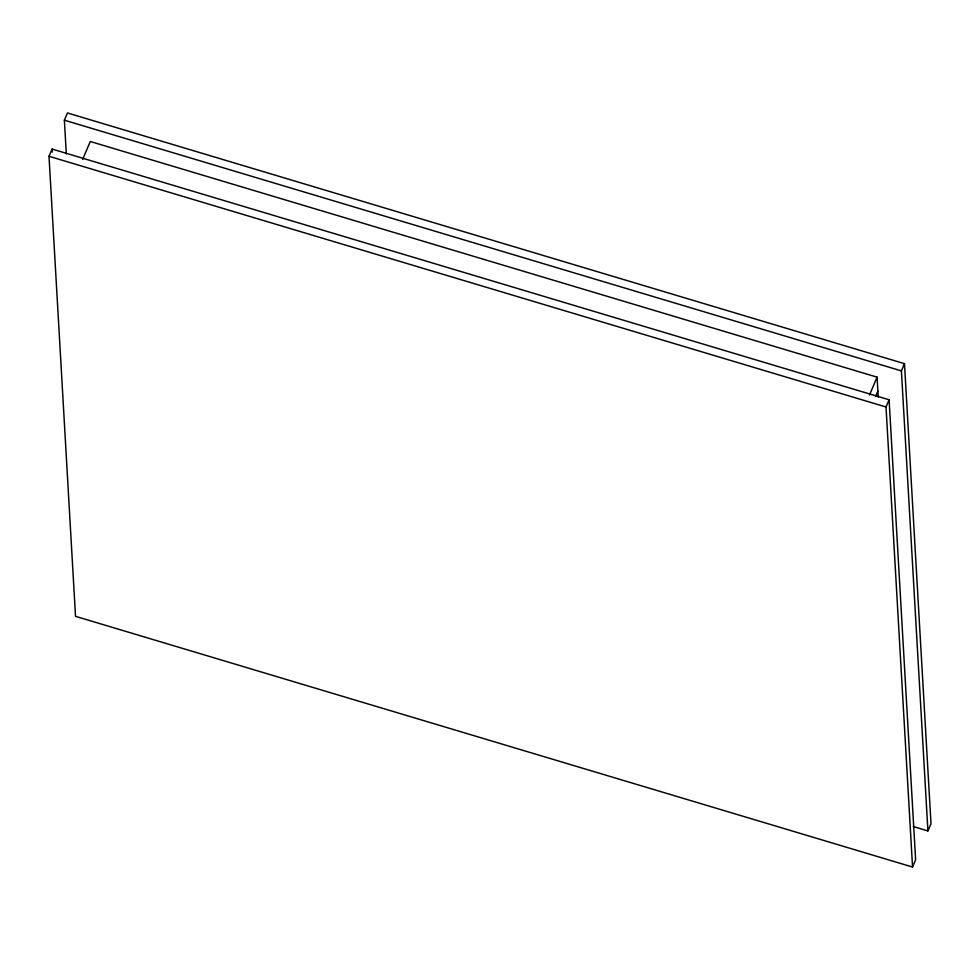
<?xml version="1.0" encoding="UTF-8"?>
<svg xmlns="http://www.w3.org/2000/svg" width="980" height="980" viewBox="0 0 980 980"><rect width="100%" height="100%" fill="white"/><g stroke="black" fill="none" stroke-linecap="round" stroke-linejoin="round"><path stroke-width="1.47" d="M49 156.286L52.075 149.058L889.093 399.779L915.626 859.815L912.552 867.043L75.521 616.334L49 156.286L886.018 406.994L912.552 867.043M66.309 153.799L64.374 120.185L67.449 112.957L904.479 363.666L931 823.715L927.925 830.942L913.262 826.544M82.663 159.385L90.283 141.5L877.088 377.165L878.227 397.084M869.468 395.05L877.088 377.165M875.532 396.471L877.884 390.971M886.018 406.994L889.093 399.779M927.925 830.942L901.404 370.893L904.479 363.666M64.374 120.185L901.404 370.893M52.075 149.058L52.246 152.121"/></g></svg>
